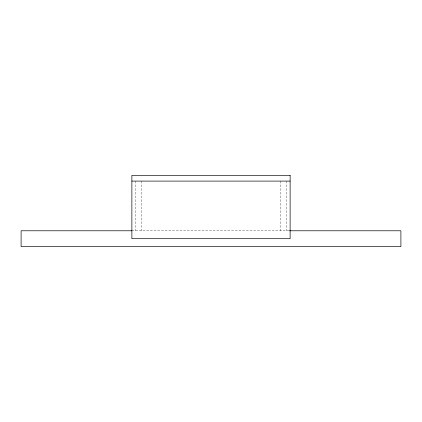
<?xml version="1.0" encoding="UTF-8"?>
<svg xmlns="http://www.w3.org/2000/svg" width="422" height="422" viewBox="0 0 422 422"><rect width="100%" height="100%" fill="white"/><g stroke="black" fill="none" stroke-linecap="round" stroke-linejoin="round"><path stroke-width="0.32" stroke-dasharray="2.11 1.58" d="M131.875 230.781L290.125 230.781M286.327 181.091L286.327 230.781M280.63 181.091L280.63 230.781M141.37 181.091L141.37 230.781M135.673 181.091L135.673 230.781"/><path stroke-width="0.63" d="M131.875 181.091L290.125 181.091M131.875 230.781L21.1 230.781L21.1 246.606L400.9 246.606L400.9 230.781L289.466 230.781M290.125 175.394L131.875 175.394L131.875 238.694L290.125 238.694L290.125 175.394"/></g></svg>
